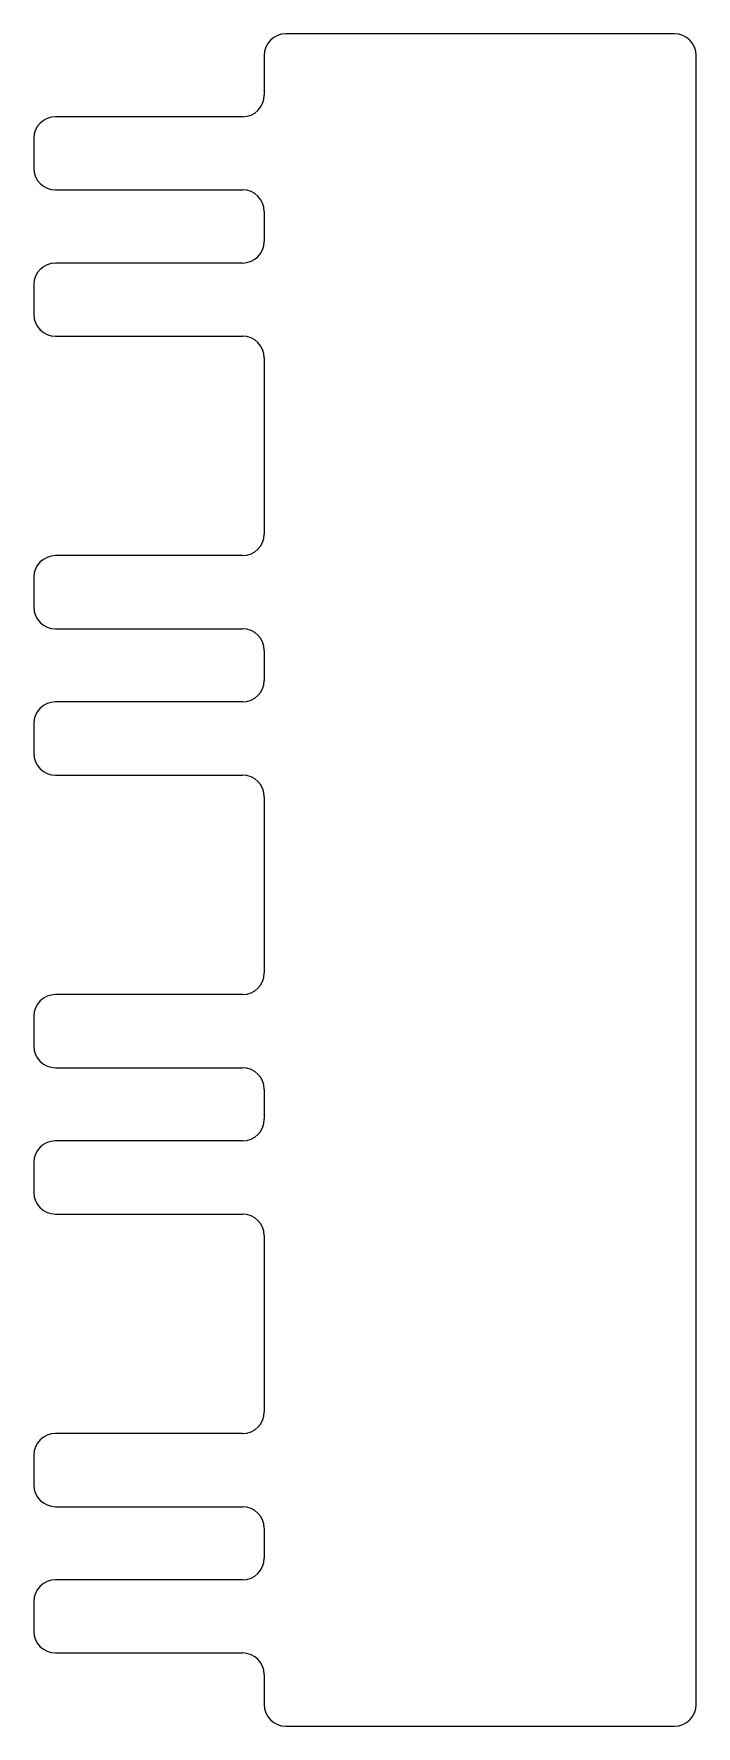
# Model space of a CAD drawing. Header units: millimetres. Extents: x -8 to 15, y 0 to 58.8.
import ezdxf

# ---------------------------------------------------------------- set-up
doc = ezdxf.new("R2010")
doc.units = ezdxf.units.MM

msp = doc.modelspace()

# ---------------------------------------------------------------- linework, layer by layer
at = {"color": 7, "linetype": 'Continuous', "lineweight": 25}
for p, q in [((14.25, 58.757), (0.75, 58.757)), ((0, 58.007), (0, 56.63)), ((15, 0.75), (15, 58.007)), ((-0.75, 55.88), (-7.25, 55.88)), ((-8, 55.13), (-8, 54.09)), ((-7.25, 53.34), (-0.75, 53.34)), ((0, 52.59), (0, 51.55)), ((-0.75, 50.8), (-7.25, 50.8)), ((-8, 50.05), (-8, 49.01)), ((-7.25, 48.26), (-0.75, 48.26)), ((0, 47.51), (0, 41.39)), ((-0.75, 40.64), (-7.25, 40.64)), ((-8, 39.89), (-8, 38.85)), ((-7.25, 38.1), (-0.75, 38.1)), ((0, 37.35), (0, 36.31)), ((-0.75, 35.56), (-7.25, 35.56)), ((-8, 34.81), (-8, 33.77)), ((-7.25, 33.02), (-0.75, 33.02)), ((0, 32.27), (0, 26.15)), ((-0.75, 25.4), (-7.25, 25.4)), ((-8, 24.65), (-8, 23.61)), ((-7.25, 22.86), (-0.75, 22.86)), ((0, 22.11), (0, 21.07)), ((-0.75, 20.32), (-7.25, 20.32)), ((-8, 19.57), (-8, 18.53)), ((-7.25, 17.78), (-0.75, 17.78)), ((0, 17.03), (0, 10.91)), ((-0.75, 10.16), (-7.25, 10.16)), ((-8, 9.41), (-8, 8.37)), ((-7.25, 7.62), (-0.75, 7.62)), ((0, 6.87), (0, 5.83)), ((-0.75, 5.08), (-7.25, 5.08)), ((-8, 4.33), (-8, 3.29)), ((-7.25, 2.54), (-0.75, 2.54)), ((0, 1.79), (0, 0.75)), ((0.75, 0), (14.25, 0))]:
    msp.add_line(p, q, dxfattribs=at)
for centre, start, end in [((0.75, 58.007), 90, 180), ((14.25, 58.007), 0, 90), ((-0.75, 56.63), 270, 0), ((-7.25, 55.13), 90, 180), ((-7.25, 54.09), 180, 270), ((-0.75, 52.59), 0, 90), ((-0.75, 51.55), 270, 0), ((-7.25, 50.05), 90, 180), ((-7.25, 49.01), 180, 270), ((-0.75, 47.51), 0, 90), ((-0.75, 41.39), 270, 0), ((-7.25, 39.89), 90, 180), ((-7.25, 38.85), 180, 270), ((-0.75, 37.35), 0, 90), ((-0.75, 36.31), 270, 0), ((-7.25, 34.81), 90, 180), ((-7.25, 33.77), 180, 270), ((-0.75, 32.27), 0, 90), ((-0.75, 26.15), 270, 0), ((-7.25, 24.65), 90, 180), ((-7.25, 23.61), 180, 270), ((-0.75, 22.11), 0, 90), ((-0.75, 21.07), 270, 0), ((-7.25, 19.57), 90, 180), ((-7.25, 18.53), 180, 270), ((-0.75, 17.03), 0, 90), ((-0.75, 10.91), 270, 0), ((-7.25, 9.41), 90, 180), ((-7.25, 8.37), 180, 270), ((-0.75, 6.87), 0, 90), ((-0.75, 5.83), 270, 0), ((-7.25, 4.33), 90, 180), ((-7.25, 3.29), 180, 270), ((-0.75, 1.79), 0, 90), ((0.75, 0.75), 180, 270), ((14.25, 0.75), 270, 0)]:
    msp.add_arc(centre, 0.75, start, end, dxfattribs=at)

doc.saveas('drawing.dxf')
